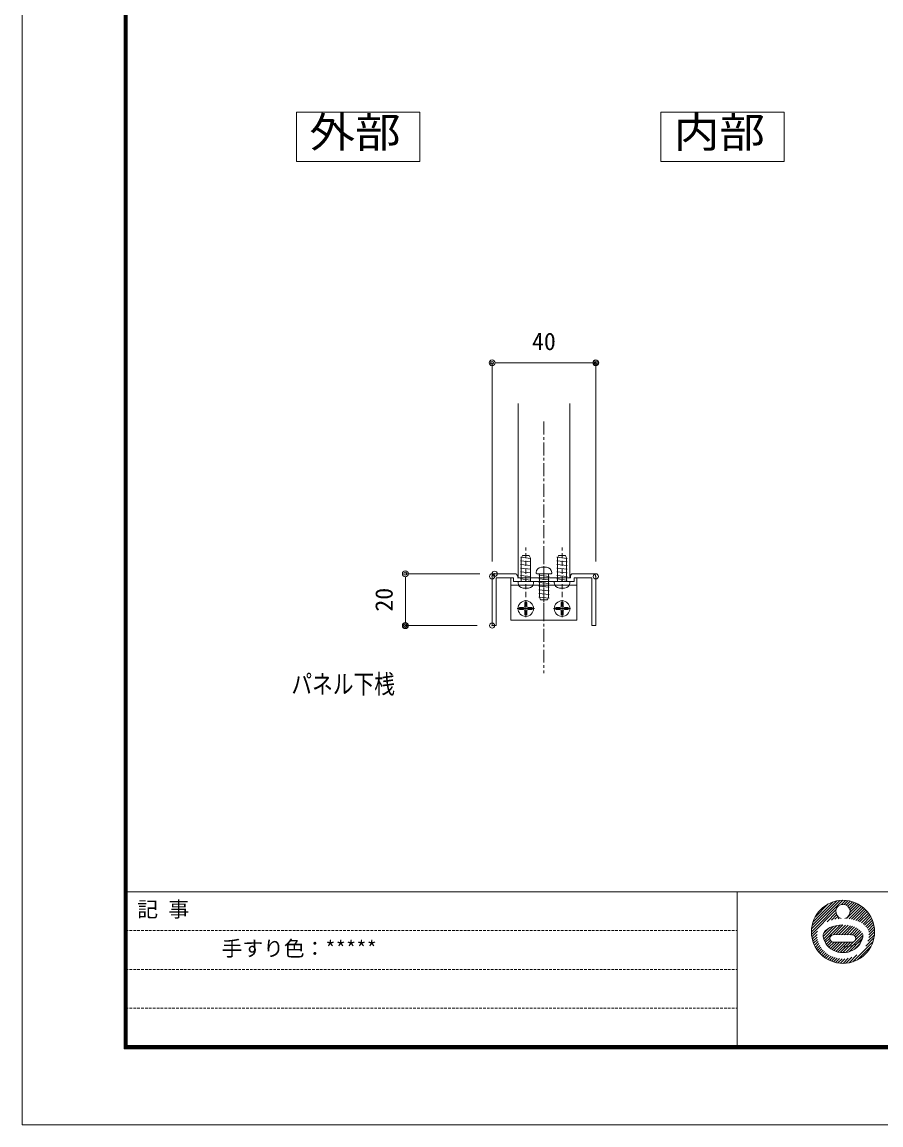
# Model space of a CAD drawing. Units: millimetres, scale not verified. Extents: x -1682 to 1682, y -1188 to 1188.
# Drawn here: x -1682 to -1019, y -1188 to -337 of the extents above; entities that cross this region are included whole.
import ezdxf
from ezdxf.enums import TextEntityAlignment as Align

# ---------------------------------------------------------------- set-up
doc = ezdxf.new("R2010")
doc.units = ezdxf.units.MM
doc.header["$LTSCALE"] = 8
doc.header["$PDMODE"] = 32
doc.header["$PDSIZE"] = 4
doc.linetypes.add('USER1', pattern=[2, 1.25, -0.25, 0.25, -0.25])
doc.linetypes.add('USER3', pattern=[0.375, 0.25, -0.125])
for name, color, linetype, lineweight in [('0-0_0', 7, 'Continuous', 18), ('0-1_DEFPOINTS', 7, 'Continuous', 18), ('0-6_WAKU', 7, 'Continuous', 18), ('0-A_6ﾊｯﾁﾝｸﾞ', 4, 'Continuous', 18), ('0-B_51破線ｱﾙﾐ', 3, 'USER3', 18), ('0-E_3中心線', 2, 'USER1', 18), ('0-F_41ｱﾙﾐ', 6, 'Continuous', 18), ('1-0_1手摺寸法', 7, 'Continuous', 18), ('1-1_42ｱﾙﾐ部品', 6, 'Continuous', 18), ('1-2_P4-12', 7, 'Continuous', 18), ('1-8_WHITE', 7, 'Continuous', 18)]:
    doc.layers.add(name, color=color, linetype=linetype, lineweight=lineweight)
doc.layers.add('0-3_MOJI', color=7, linetype='Continuous')
doc.styles.add('ＭＳ ゴシック', font='')
doc.styles.get('ＭＳ ゴシック').set_extended_font_data('MS Gothic')

# ---------------------------------------------------------------- blocks, each defined once
blk = doc.blocks.new('A$C43F735A4')
at = {"layer": '0-A_6ﾊｯﾁﾝｸﾞ'}
for p, q in [((5, 15.421), (1, 14.952)), ((5, 15.421), (1, 14.952)), ((5, 14.011), (1, 13.542)), ((5, 14.011), (1, 13.542)), ((1.25, 14.993), (1.664, 15.993)), ((1.25, 5.993), (1.25, 14.993)), ((4.336, 15.993), (1.664, 15.993)), ((4.75, 14.993), (4.336, 15.993)), ((4.75, 5.993), (4.75, 14.993)), ((5, 12.602), (1, 12.132)), ((5, 12.602), (1, 12.132)), ((5, 11.192), (1, 10.723)), ((5, 11.192), (1, 10.723)), ((5, 9.782), (1, 9.313)), ((5, 9.782), (1, 9.313)), ((0, 5.493), (0, 5.793)), ((5.8, 5.993), (0.2, 5.993)), ((5, 8.373), (1, 7.904)), ((5, 8.373), (1, 7.904)), ((5, 7.055), (1, 6.586)), ((5, 7.055), (1, 6.586)), ((6, 5.493), (6, 5.793)), ((4, 3.493), (2, 3.493))]:
    blk.add_line(p, q, dxfattribs=at)
for centre, radius, start, end in [((0.2, 5.793), 0.2, 90, 180), ((2, 5.493), 2, 180, 270), ((4, 5.493), 2, 270, 0), ((5.8, 5.793), 0.2, 0, 90)]:
    blk.add_arc(centre, radius, start, end, dxfattribs=at)
at = {"layer": '0-B_51破線ｱﾙﾐ'}
blk.add_line((3, 0), (3, 19.154), dxfattribs=at)
blk = doc.blocks.new('simozanuke')
at = {"layer": '0-A_6ﾊｯﾁﾝｸﾞ'}
for p, q in [((-10.295, -12), (-3.695, -12)), ((-7.87, -11.625), (-9.4, -11.625)), ((-9.4, -12.375), (-9.4, -11.625)), ((-7.87, -12.375), (-9.4, -12.375)), ((-7.37, -9.596), (-7.37, -11.125)), ((-6.62, -9.596), (-7.37, -9.596)), ((-6.995, -15.3), (-6.995, -8.7)), ((-6.62, -9.596), (-6.62, -11.125)), ((-6.12, -11.625), (-4.591, -11.625)), ((-6.12, -12.375), (-4.591, -12.375)), ((-4.591, -12.375), (-4.591, -11.625)), ((10.305, -12), (3.705, -12)), ((6.13, -11.625), (4.6, -11.625)), ((4.6, -12.375), (4.6, -11.625)), ((6.13, -12.375), (4.6, -12.375)), ((6.63, -9.596), (6.63, -11.125)), ((6.63, -9.596), (7.38, -9.596)), ((7.005, -15.3), (7.005, -8.7)), ((7.38, -9.596), (7.38, -11.125)), ((7.88, -11.625), (9.409, -11.625)), ((7.88, -12.375), (9.409, -12.375)), ((9.409, -12.375), (9.409, -11.625)), ((-7.37, -14.404), (-7.37, -12.875)), ((-6.62, -14.404), (-7.37, -14.404)), ((-6.62, -14.404), (-6.62, -12.875)), ((6.63, -14.404), (6.63, -12.875)), ((6.63, -14.404), (7.38, -14.404)), ((7.38, -14.404), (7.38, -12.875))]:
    blk.add_line(p, q, dxfattribs=at)
for centre in [(-6.995, -12), (7.005, -12)]:
    blk.add_circle(centre, 3, dxfattribs=at)
for centre, start, end in [((-7.87, -11.125), 270, 0), ((-7.87, -12.875), 0, 90), ((-6.12, -11.125), 180, 270), ((-6.12, -12.875), 90, 180), ((6.13, -11.125), 270, 0), ((6.13, -12.875), 0, 90), ((7.88, -11.125), 180, 270), ((7.88, -12.875), 90, 180)]:
    blk.add_arc(centre, 0.5, start, end, dxfattribs=at)
at = {"layer": '1-1_42ｱﾙﾐ部品'}
for p, q in [((-12.745, 0), (-12.745, -16.5)), ((12.755, 0), (12.755, -16.5)), ((12.755, -3), (-12.745, -3)), ((12.755, -16.5), (-12.745, -16.5))]:
    blk.add_line(p, q, dxfattribs=at)
blk = doc.blocks.new('_ORIGIN2')
at = {"layer": '0-0_0'}
blk.add_line((-0.5, 0), (-1, 0), dxfattribs=at)
for radius in [0.5, 0.25]:
    blk.add_circle((0, 0), radius, dxfattribs=at)
blk = doc.blocks.new('D65')
at = {"layer": '0-1_DEFPOINTS'}
for p in [(-1175.351, -338.69), (-1244.325, -378.69), (-1177.351, -378.69)]:
    blk.add_point(p, dxfattribs=at)
at = {"layer": '1-0_1手摺寸法'}
for p, q in [((-1186.851, -338.69), (-1244.325, -338.69)), ((-1244.325, -343.29), (-1244.325, -374.09)), ((-1188.851, -378.69), (-1244.325, -378.69))]:
    blk.add_line(p, q, dxfattribs=at)
at = {"layer": '1-0_1手摺寸法', "xscale": 4.6, "yscale": 4.6}
for p, rotation in [((-1244.325, -338.69), 90), ((-1244.325, -378.69), 270)]:
    blk.add_blockref('_ORIGIN2', p, dxfattribs=dict(at, rotation=rotation))
at = {"layer": '1-0_1手摺寸法', "style": 'ＭＳ ゴシック'}
blk.add_text('20', height=13.49, rotation=90, dxfattribs=at).set_placement((-1250.075, -367.89), align=Align.BOTTOM_LEFT)
blk = doc.blocks.new('D66')
at = {"layer": '0-1_DEFPOINTS'}
for p in [(-1097.351, -175.882), (-1177.351, -340.69), (-1097.351, -340.69)]:
    blk.add_point(p, dxfattribs=at)
at = {"layer": '1-0_1手摺寸法'}
for p, q in [((-1177.351, -329.19), (-1177.351, -175.882)), ((-1172.751, -175.882), (-1101.951, -175.882)), ((-1097.351, -329.19), (-1097.351, -175.882))]:
    blk.add_line(p, q, dxfattribs=at)
at = {"layer": '1-0_1手摺寸法', "xscale": 4.6, "yscale": 4.6, "rotation": 180}
blk.add_blockref('_ORIGIN2', (-1177.351, -175.882), dxfattribs=at)
at = {"layer": '1-0_1手摺寸法', "xscale": 4.6, "yscale": 4.6}
blk.add_blockref('_ORIGIN2', (-1097.351, -175.882), dxfattribs=at)
at = {"layer": '1-0_1手摺寸法', "style": 'ＭＳ ゴシック'}
blk.add_text('40', height=13.49, dxfattribs=at).set_placement((-1146.551, -170.132), align=Align.BOTTOM_LEFT)

msp = doc.modelspace()

# ---------------------------------------------------------------- linework, layer by layer
at = {"layer": '0-0_0'}
for p, q in [((-1072.558, -1038.884), (-1048.3, -1014.627)), ((-1072.447, -1036.652), (-1050.532, -1014.738)), ((-1072.077, -1034.161), (-1053.023, -1015.107)), ((-1071.307, -1031.269), (-1055.915, -1015.878)), ((-1069.714, -1027.555), (-1059.629, -1017.47)), ((-1049.448, -1017.896), (-1046.257, -1014.705)), ((-1047.268, -1017.837), (-1044.363, -1014.932)), ((-1045.678, -1018.368), (-1042.593, -1015.284)), ((-1045.456, -1028.753), (-1035.137, -1018.434)), ((-1044.431, -1019.243), (-1040.929, -1015.741)), ((-1043.546, -1028.964), (-1033.876, -1019.294)), ((-1043.477, -1020.41), (-1039.359, -1016.292)), ((-1042.843, -1021.898), (-1037.875, -1016.929)), ((-1042.69, -1023.866), (-1036.469, -1017.645)), ((-1041.73, -1029.27), (-1032.682, -1020.222)), ((-1040.003, -1029.664), (-1031.554, -1021.215)), ((-1072.479, -1040.927), (-1053.619, -1022.067)), ((-1060.556, -1031.125), (-1053.678, -1024.248)), ((-1057.186, -1029.876), (-1053.147, -1025.838)), ((-1054.402, -1029.214), (-1052.273, -1027.084)), ((-1051.911, -1028.844), (-1051.105, -1028.038)), ((-1038.364, -1030.146), (-1030.492, -1022.275)), ((-1036.811, -1030.715), (-1029.496, -1023.4)), ((-1035.348, -1031.373), (-1028.566, -1024.591)), ((-1033.978, -1032.125), (-1027.703, -1025.85)), ((-1032.709, -1032.976), (-1026.911, -1027.179)), ((-1031.548, -1033.937), (-1026.193, -1028.581)), ((-1072.252, -1042.821), (-1067.828, -1038.398)), ((-1063.432, -1042.487), (-1055.64, -1034.695)), ((-1063.305, -1040.238), (-1059.251, -1036.184)), ((-1063.088, -1044.264), (-1052.877, -1034.053)), ((-1062.556, -1045.853), (-1050.454, -1033.751)), ((-1055.738, -1041.156), (-1048.246, -1033.664)), ((-1053.607, -1041.147), (-1046.194, -1033.734)), ((-1051.489, -1041.15), (-1044.276, -1033.937)), ((-1049.371, -1041.153), (-1042.477, -1034.26)), ((-1047.253, -1041.157), (-1040.789, -1034.692)), ((-1045.135, -1041.16), (-1039.208, -1035.233)), ((-1043.017, -1041.164), (-1037.738, -1035.884)), ((-1040.892, -1041.159), (-1036.386, -1036.654)), ((-1039.395, -1041.784), (-1035.168, -1037.556)), ((-1030.509, -1035.02), (-1025.552, -1030.063)), ((-1029.611, -1036.243), (-1024.997, -1031.629)), ((-1028.88, -1037.633), (-1024.536, -1033.289)), ((-1028.363, -1039.237), (-1024.181, -1035.055)), ((-1028.157, -1041.153), (-1023.948, -1036.943)), ((-1071.901, -1044.591), (-1068.265, -1040.956)), ((-1071.444, -1046.255), (-1068.146, -1042.957)), ((-1070.892, -1047.825), (-1067.839, -1044.772)), ((-1070.255, -1049.31), (-1067.382, -1046.437)), ((-1061.871, -1047.289), (-1058.328, -1043.746)), ((-1061.054, -1048.594), (-1057.951, -1045.491)), ((-1060.119, -1049.78), (-1056.887, -1046.548)), ((-1059.072, -1050.854), (-1055.139, -1046.921)), ((-1057.917, -1051.821), (-1053.015, -1046.919)), ((-1056.653, -1052.678), (-1050.892, -1046.917)), ((-1055.68, -1046.922), (-1040.834, -1046.906)), ((-1055.324, -1041.144), (-1040.83, -1041.167)), ((-1055.277, -1053.424), (-1048.768, -1046.914)), ((-1053.781, -1054.049), (-1046.645, -1046.912)), ((-1052.151, -1054.54), (-1044.521, -1046.91)), ((-1050.365, -1054.875), (-1042.397, -1046.908)), ((-1048.383, -1055.014), (-1040.059, -1046.691)), ((-1046.132, -1054.885), (-1032.914, -1041.667)), ((-1043.439, -1054.313), (-1033.312, -1044.186)), ((-1040.63, -1062.111), (-1025.073, -1046.554)), ((-1038.56, -1045.192), (-1033.269, -1039.901)), ((-1038.505, -1043.016), (-1034.111, -1038.621)), ((-1030.653, -1050.013), (-1024.323, -1043.682)), ((-1028.964, -1046.202), (-1023.965, -1041.204)), ((-1028.341, -1043.458), (-1023.863, -1038.98)), ((-1069.54, -1050.715), (-1066.8, -1047.976)), ((-1068.75, -1052.047), (-1066.109, -1049.406)), ((-1067.89, -1053.309), (-1065.319, -1050.738)), ((-1066.963, -1054.503), (-1064.44, -1051.979)), ((-1065.969, -1055.63), (-1063.473, -1053.134)), ((-1064.91, -1056.692), (-1062.422, -1054.205)), ((-1063.785, -1057.688), (-1061.29, -1055.193)), ((-1039.544, -1052.539), (-1034.912, -1047.908)), ((-1036.968, -1060.57), (-1026.614, -1050.216)), ((-1062.594, -1058.619), (-1060.075, -1056.1)), ((-1061.335, -1059.481), (-1058.778, -1056.924)), ((-1060.006, -1060.273), (-1057.393, -1057.661)), ((-1058.603, -1060.992), (-1055.916, -1058.305)), ((-1057.122, -1061.632), (-1054.339, -1058.849)), ((-1055.555, -1062.187), (-1052.651, -1059.283)), ((-1053.895, -1062.648), (-1050.836, -1059.589)), ((-1052.13, -1063.004), (-1048.867, -1059.741)), ((-1050.241, -1063.236), (-1046.701, -1059.697)), ((-1048.204, -1063.321), (-1044.265, -1059.382)), ((-1045.981, -1063.219), (-1041.391, -1058.629)), ((-1043.502, -1062.862), (-1037.45, -1056.809))]:
    msp.add_line(p, q, dxfattribs=at)
msp.add_circle((-1048.21, -1038.974), 24.347, dxfattribs=at)
for centre, radius, start, end in [((-1048.21, -1023.305), 5.548, 285.3155, 255.16293), ((-1055.448, -1044.036), 2.895, 87.54282, 274.72211), ((-1041.214, -1044.036), 2.895, 262.56243, 97.44259)]:
    msp.add_arc(centre, radius, start, end, dxfattribs=at)
for centre, major_axis, ratio, start_param, end_param in [((-1048.249, -1042.108), (-15.439, 0), 0.546875, 4.7098907, 6.1394595), ((-1048.21, -1040.902), (-15.319, 0), 0.92126, 6.2828981, 9.4250652), ((-1048.172, -1042.108), (15.439, 0), 0.546875, 4.7098907, 6.1394595)]:
    msp.add_ellipse(centre, major_axis=major_axis, ratio=ratio, start_param=start_param, end_param=end_param, dxfattribs=at)
at = {"layer": '0-1_DEFPOINTS', "color": 5}
for p, q in [((-1682, 1188), (-1682, -1188)), ((-1682, -1188), (1682, -1188))]:
    msp.add_line(p, q, dxfattribs=at)
at = {"layer": '0-6_WAKU'}
for p, q in [((-1603.2, 1133.2), (-1603.2, -1129.2)), ((-1602.6, 1132.6), (-1602.6, -1128.6)), ((-1602, 1132), (-1602, -1128)), ((-1601.4, 1131.4), (-1601.4, -1127.4)), ((-1600.8, 1130.8), (-1600.8, -1126.8)), ((-1602, -1008), (1598, -1008)), ((-1130, -1008), (-1130, -1128)), ((-1603.2, -1129.2), (1599.2, -1129.2)), ((-1602.6, -1128.6), (1598.6, -1128.6)), ((-1602, -1128), (1598, -1128)), ((-1601.4, -1127.4), (1597.4, -1127.4)), ((-1600.8, -1126.8), (1596.8, -1126.8))]:
    msp.add_line(p, q, dxfattribs=at)
at = {"layer": '0-6_WAKU', "linetype": 'USER3'}
for p, q in [((-1602, -1038), (-1130, -1038)), ((-1602, -1068), (-1130, -1068)), ((-1602, -1098), (-1130, -1098))]:
    msp.add_line(p, q, dxfattribs=at)
at = {"layer": '0-E_3中心線'}
msp.add_line((-1279.09, -645.223), (-1279.09, -839.27), dxfattribs=at)
at = {"layer": '1-2_P4-12'}
msp.add_line((-1188.954, -406.31), (-1188.954, -444.32), dxfattribs=at)
msp.add_lwpolyline([(-1470.196, -444.32), (-1374.87, -444.32), (-1374.87, -406.31), (-1470.196, -406.31)], close=True, dxfattribs=at)
msp.add_lwpolyline([(-1188.954, -444.32), (-1093.629, -444.32), (-1093.629, -406.31), (-1188.954, -406.31)], dxfattribs=at)
at = {"layer": '1-8_WHITE'}
for p, q in [((-1299.09, -765.632), (-1299.09, -631.231)), ((-1259.09, -765.632), (-1259.09, -631.231)), ((-1319.09, -764.632), (-1319.09, -802.632)), ((-1301.49, -762.632), (-1317.09, -762.632)), ((-1302.49, -765.632), (-1316.09, -765.632)), ((-1302.49, -765.632), (-1302.49, -768.632)), ((-1279.09, -765.632), (-1299.49, -765.632)), ((-1279.09, -765.632), (-1258.69, -765.632)), ((-1258.69, -764.632), (-1258.69, -765.632)), ((-1256.69, -762.632), (-1241.09, -762.632)), ((-1255.69, -765.632), (-1242.09, -765.632)), ((-1255.69, -765.632), (-1255.69, -768.632)), ((-1242.09, -765.632), (-1242.09, -802.632)), ((-1239.09, -764.632), (-1239.09, -802.632)), ((-1293.69, -768.632), (-1302.49, -768.632)), ((-1293.428, -768.218), (-1293.69, -768.632)), ((-1292.752, -768.218), (-1292.49, -768.632)), ((-1279.09, -768.632), (-1292.49, -768.632)), ((-1279.09, -768.632), (-1265.69, -768.632)), ((-1265.428, -768.218), (-1265.69, -768.632)), ((-1242.09, -802.632), (-1239.09, -802.632))]:
    msp.add_line(p, q, dxfattribs=at)
for points in [[(-1316.09, -765.632), (-1316.09, -802.632), (-1319.09, -802.632)], [(-1264.752, -768.218), (-1264.49, -768.632), (-1255.69, -768.632)]]:
    msp.add_lwpolyline(points, dxfattribs=at)
for centre, radius, start, end in [((-1317.09, -764.632), 2, 90, 180), ((-1301.49, -764.632), 2, 0, 90), ((-1256.69, -764.632), 2, 90, 180), ((-1241.09, -764.632), 2, 0, 90), ((-1293.09, -768.432), 0.4, 32.33353, 147.66647), ((-1265.09, -768.432), 0.4, 32.33353, 147.66647)]:
    msp.add_arc(centre, radius, start, end, dxfattribs=at)

# ---------------------------------------------------------------- block references
at = {"layer": '0-3_MOJI', "xscale": -2, "yscale": 2}
for p in [(-1287.09, -780.617), (-1259.09, -780.617)]:
    msp.add_blockref('A$C43F735A4', p, dxfattribs=at)
at = {"layer": '0-3_MOJI', "xscale": -2, "yscale": 2, "rotation": 180}
msp.add_blockref('A$C43F735A4', (-1285.09, -750.647), dxfattribs=at)
at = {"layer": '0-F_41ｱﾙﾐ', "xscale": 2, "yscale": 2}
msp.add_blockref('simozanuke', (-1279.09, -765.481), dxfattribs=at)
at = {"layer": '1-0_1手摺寸法'}
for name in ['D66', 'D65']:
    msp.add_blockref(name, (-141.739, -423.942), dxfattribs=at)

# ---------------------------------------------------------------- texts
at = {"layer": '0-0_0', "style": 'ＭＳ ゴシック', "width": 0.8}
msp.add_text('パネル下桟', height=14.66, dxfattribs=at).set_placement((-1474.102, -859.492), align=Align.BOTTOM_LEFT)
at = {"layer": '0-3_MOJI', "style": 'ＭＳ ゴシック'}
for s, p in [('記 事', (-1593.006, -1030.962)), ('手すり色：*****', (-1527.914, -1061.21))]:
    msp.add_text(s, height=11.73, dxfattribs=at).set_placement(p, align=Align.BOTTOM_LEFT)
at = {"layer": '1-2_P4-12', "style": 'ＭＳ ゴシック', "width": 1.1}
for s, p in [('外部', (-1460.136, -440.688)), ('内部', (-1178.895, -440.687))]:
    msp.add_text(s, height=23.46, dxfattribs=at).set_placement(p, align=Align.BOTTOM_LEFT)

doc.saveas('drawing.dxf')
